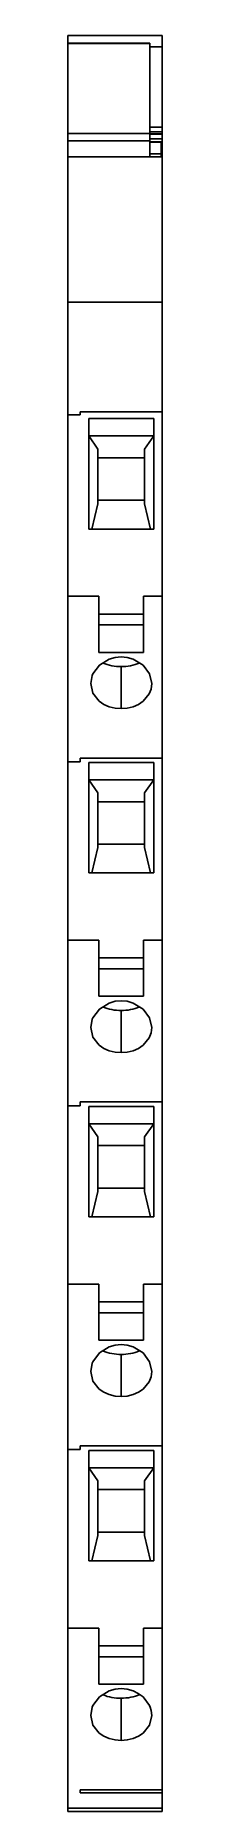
# Model space of a CAD drawing. Header units: millimetres. Extents: x 0 to 6, y -114 to 0.
import ezdxf

# ---------------------------------------------------------------- set-up
doc = ezdxf.new("R2010")
doc.units = ezdxf.units.MM

msp = doc.modelspace()

# ---------------------------------------------------------------- linework, layer by layer
at = {"color": 7, "linetype": 'Continuous', "lineweight": 25}
for p, q in [((0, 0), (0, -114.32)), ((0, 0), (6.1, 0)), ((5.3, -0.5), (0, -0.5)), ((5.3, -0.51), (0, -0.51)), ((5.3, -0.5), (5.3, -7.8)), ((5.3, -0.72), (6.1, -0.72)), ((6.1, -113.12), (6.1, 0)), ((5.3, -6.3), (0, -6.3)), ((5.3, -6.79), (0, -6.79)), ((5.3, -5.91), (6.1, -5.91)), ((5.3, -6.2), (6.1, -6.2)), ((5.3, -6.33), (6.1, -6.33)), ((5.3, -6.34), (6.1, -6.34)), ((5.3, -6.35), (6.1, -6.35)), ((5.3, -6.65), (6.1, -6.65)), ((5.3, -6.84), (6.1, -6.84)), ((0, -7.8), (6.1, -7.8)), ((5.3, -6.87), (6.03, -6.87)), ((6.03, -7.62), (5.3, -7.62)), ((6.03, -6.87), (6.03, -7.8)), ((6.1, -7.51), (6.03, -7.51)), ((6.03, -7.52), (6.1, -7.52)), ((0, -17.17), (6.1, -17.17)), ((0, -24.41), (0.8, -24.41)), ((0.8, -24.23), (6.1, -24.23)), ((0.8, -24.23), (0.8, -24.41)), ((5.55, -24.66), (1.35, -24.66)), ((1.35, -24.66), (1.35, -31.77)), ((5.55, -24.66), (5.55, -31.77)), ((1.95, -26.62), (1.35, -25.78)), ((5.55, -25.78), (1.35, -25.78)), ((5.55, -25.78), (4.95, -26.62)), ((1.95, -30.14), (1.95, -26.62)), ((1.95, -27.18), (4.95, -27.18)), ((4.95, -26.62), (4.95, -30.14)), ((1.55, -31.77), (1.95, -30.14)), ((1.95, -29.92), (4.95, -29.92)), ((4.95, -30.14), (5.35, -31.77)), ((1.35, -31.77), (5.55, -31.77)), ((0, -36.1), (2, -36.1)), ((2, -36.1), (2, -39.71)), ((4.9, -36.1), (4.9, -39.71)), ((6.1, -36.1), (4.9, -36.1)), ((4.9, -37.24), (2, -37.24)), ((4.9, -37.94), (2, -37.94)), ((4.9, -39.71), (2, -39.71)), ((3.45, -40.61), (3.45, -43.33)), ((0, -46.75), (0.8, -46.75)), ((0.8, -46.51), (0.8, -46.75)), ((0.8, -46.51), (6.1, -46.51)), ((5.55, -46.8), (1.35, -46.8)), ((1.35, -46.8), (1.35, -53.91)), ((5.55, -46.8), (5.55, -53.91)), ((1.95, -48.76), (1.35, -47.92)), ((5.55, -47.92), (1.35, -47.92)), ((5.55, -47.92), (4.95, -48.76)), ((1.95, -52.28), (1.95, -48.76)), ((4.95, -48.76), (4.95, -52.28)), ((1.95, -49.32), (4.95, -49.32)), ((1.55, -53.91), (1.95, -52.28)), ((1.95, -52.06), (4.95, -52.06)), ((4.95, -52.28), (5.35, -53.91)), ((1.35, -53.91), (5.55, -53.91)), ((0, -58.24), (2, -58.24)), ((2, -58.24), (2, -61.85)), ((4.9, -58.24), (4.9, -61.85)), ((6.1, -58.24), (4.9, -58.24)), ((4.9, -59.38), (2, -59.38)), ((4.9, -60.08), (2, -60.08)), ((4.9, -61.85), (2, -61.85)), ((3.45, -62.75), (3.45, -65.47)), ((0, -68.89), (0.8, -68.89)), ((0.8, -68.65), (0.8, -68.89)), ((0.8, -68.65), (6.1, -68.65)), ((5.55, -68.94), (1.35, -68.94)), ((1.35, -68.94), (1.35, -76.05)), ((5.55, -68.94), (5.55, -76.05)), ((1.95, -70.9), (1.35, -70.06)), ((5.55, -70.06), (1.35, -70.06)), ((5.55, -70.06), (4.95, -70.9)), ((1.95, -74.42), (1.95, -70.9)), ((1.95, -71.46), (4.95, -71.46)), ((4.95, -70.9), (4.95, -74.42)), ((1.95, -74.2), (4.95, -74.2)), ((1.55, -76.05), (1.95, -74.42)), ((4.95, -74.42), (5.35, -76.05)), ((1.35, -76.05), (5.55, -76.05)), ((0, -80.38), (2, -80.38)), ((2, -80.38), (2, -83.99)), ((4.9, -80.38), (4.9, -83.99)), ((6.1, -80.38), (4.9, -80.38)), ((4.9, -81.52), (2, -81.52)), ((4.9, -82.22), (2, -82.22)), ((4.9, -83.99), (2, -83.99)), ((3.45, -84.89), (3.45, -87.61)), ((0, -91.03), (0.8, -91.03)), ((0.8, -90.79), (0.8, -91.03)), ((0.8, -90.79), (6.1, -90.79)), ((5.55, -91.08), (1.35, -91.08)), ((1.35, -91.08), (1.35, -98.19)), ((5.55, -91.08), (5.55, -98.19)), ((1.95, -93.04), (1.35, -92.2)), ((5.55, -92.2), (1.35, -92.2)), ((5.55, -92.2), (4.95, -93.04)), ((1.95, -96.56), (1.95, -93.04)), ((1.95, -93.6), (4.95, -93.6)), ((4.95, -93.04), (4.95, -96.56)), ((1.55, -98.19), (1.95, -96.56)), ((1.95, -96.34), (4.95, -96.34)), ((4.95, -96.56), (5.35, -98.19)), ((1.35, -98.19), (5.55, -98.19)), ((2, -102.52), (0, -102.52)), ((2, -102.52), (2, -106.13)), ((6.1, -102.52), (4.9, -102.52)), ((4.9, -102.52), (4.9, -106.13)), ((4.9, -103.66), (2, -103.66)), ((4.9, -104.36), (2, -104.36)), ((4.9, -106.13), (2, -106.13)), ((3.45, -107.03), (3.45, -109.75)), ((0.8, -113.12), (0.8, -112.93)), ((0.8, -112.93), (6.1, -112.93)), ((6.1, -113.12), (0.8, -113.12)), ((6.1, -114.32), (6.1, -113.12)), ((0, -114.12), (6.1, -114.12)), ((0, -114.32), (6.1, -114.32))]:
    msp.add_line(p, q, dxfattribs=at)
at = {"color": 7, "linetype": 'Continuous', "lineweight": 25, "flags": 128}
for points in [[(3.45, -39.99), (3.06, -40.03), (2.68, -40.14), (2.04, -40.53), (1.62, -41.09), (1.58, -41.19), (1.48, -41.72), (1.61, -42.34), (2.03, -42.86), (2.33, -43.06), (2.68, -43.21), (3.06, -43.3), (3.45, -43.33)], [(3.45, -43.33), (3.84, -43.3), (4.22, -43.21), (4.56, -43.06), (4.87, -42.86), (5.26, -42.38), (5.38, -42.07), (5.42, -41.72), (5.28, -41.09), (4.86, -40.53), (4.22, -40.14), (3.84, -40.03), (3.45, -39.99)], [(3.45, -62.13), (3.06, -62.17), (2.68, -62.28), (2.04, -62.67), (1.62, -63.23), (1.58, -63.33), (1.48, -63.86), (1.61, -64.48), (2.03, -65), (2.33, -65.2), (2.68, -65.35), (3.06, -65.44), (3.45, -65.47)], [(3.45, -65.47), (3.84, -65.44), (4.22, -65.35), (4.56, -65.2), (4.87, -65), (5.26, -64.52), (5.38, -64.21), (5.42, -63.86), (5.28, -63.23), (4.86, -62.67), (4.22, -62.28), (3.84, -62.17), (3.45, -62.13)], [(3.45, -84.27), (3.06, -84.31), (2.68, -84.42), (2.04, -84.81), (1.62, -85.37), (1.58, -85.47), (1.48, -86), (1.61, -86.62), (2.03, -87.14), (2.33, -87.34), (2.68, -87.49), (3.06, -87.58), (3.45, -87.61)], [(3.45, -87.61), (3.84, -87.58), (4.22, -87.49), (4.56, -87.34), (4.87, -87.14), (5.26, -86.66), (5.38, -86.35), (5.42, -86), (5.28, -85.37), (4.86, -84.81), (4.22, -84.42), (3.84, -84.31), (3.45, -84.27)], [(3.45, -106.41), (3.06, -106.45), (2.68, -106.56), (2.04, -106.95), (1.62, -107.51), (1.58, -107.61), (1.48, -108.14), (1.61, -108.76), (2.03, -109.28), (2.33, -109.48), (2.68, -109.63), (3.06, -109.72), (3.45, -109.75)], [(3.45, -109.75), (3.84, -109.72), (4.22, -109.63), (4.57, -109.48), (4.87, -109.28), (5.29, -108.76), (5.42, -108.14), (5.39, -107.82), (5.32, -107.61), (5.28, -107.51), (4.86, -106.95), (4.55, -106.72), (4.22, -106.56), (3.84, -106.45), (3.45, -106.41)]]:
    msp.add_lwpolyline(points, dxfattribs=at)
at = {"color": 7, "linetype": 'Continuous', "lineweight": 25}
for centre, radius, start, end in [((3.41, -37.61), 3.01, 247.7041, 270.7053), ((3.49, -37.61), 3.01, 269.2948, 292.2955), ((3.41, -59.75), 3.01, 247.7041, 270.7053), ((3.49, -59.75), 3.01, 269.2948, 292.2955), ((3.41, -81.89), 3.01, 247.7041, 270.7053), ((3.49, -81.89), 3.01, 269.2948, 292.2955), ((3.41, -104.03), 3.01, 247.7041, 270.7053), ((3.49, -104.04), 2.99, 269.2606, 292.9666)]:
    msp.add_arc(centre, radius, start, end, dxfattribs=at)

doc.saveas('drawing.dxf')
